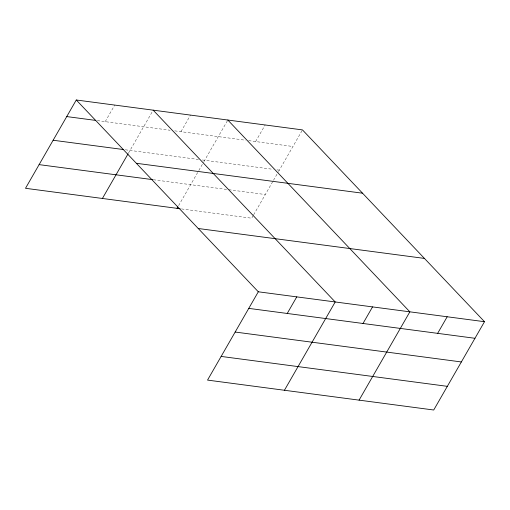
<?xml version="1.0" encoding="UTF-8"?>
<svg xmlns="http://www.w3.org/2000/svg" width="510" height="510" viewBox="0 0 510 510"><rect width="100%" height="100%" fill="white"/><g stroke="black" fill="none" stroke-linecap="round" stroke-linejoin="round"><path stroke-width="0.38" stroke-dasharray="2.55 1.91" d="M105.194 121.66L114.731 105.079M128.475 153.121L153.178 110.166M180.967 131.682L190.504 115.101M178.602 205.632L198.447 171.124M198.836 170.448L203.509 162.32M203.898 161.638L227.823 120.035M255.612 141.557L265.149 124.969M253.247 215.5L251.691 218.21L180.935 208.851M253.636 214.825L273.092 180.993M273.481 180.317L278.154 172.189M278.543 171.513L302.468 129.903M97.346 120.621L170.079 130.241M174.745 130.86L245.501 140.218M248.612 140.626L292.931 146.491M125.326 149.793L198.46 159.464M202.349 159.974L273.105 169.333M276.994 169.849L279.321 170.155M153.338 179.737L227.983 189.605M228.76 189.707L265.302 194.54"/><path stroke-width="0.76" d="M484.5 321.702L258.309 291.79L207.532 380.097L433.723 410.008L484.5 321.702L302.468 129.903L76.277 99.992L25.5 188.298L180.157 208.749M102.408 198.466L128.086 153.803M177.047 208.335L177.824 206.983M287.226 313.459L296.763 296.877M284.44 390.265L335.21 301.965L153.178 110.166M362.999 323.48L372.536 306.899M359.078 400.133L409.855 311.833L227.823 120.035M437.644 333.355L447.181 316.767M66.74 116.58L95.778 120.417M53.129 140.244L123.758 149.583M136.349 163.289L362.54 193.201M39.111 164.628L152.56 179.628M198.237 228.499L424.428 258.411M248.772 308.378L474.963 338.289M235.161 332.042L461.352 361.953M221.142 356.426L447.334 386.338M76.277 99.992L258.309 291.79"/></g></svg>
